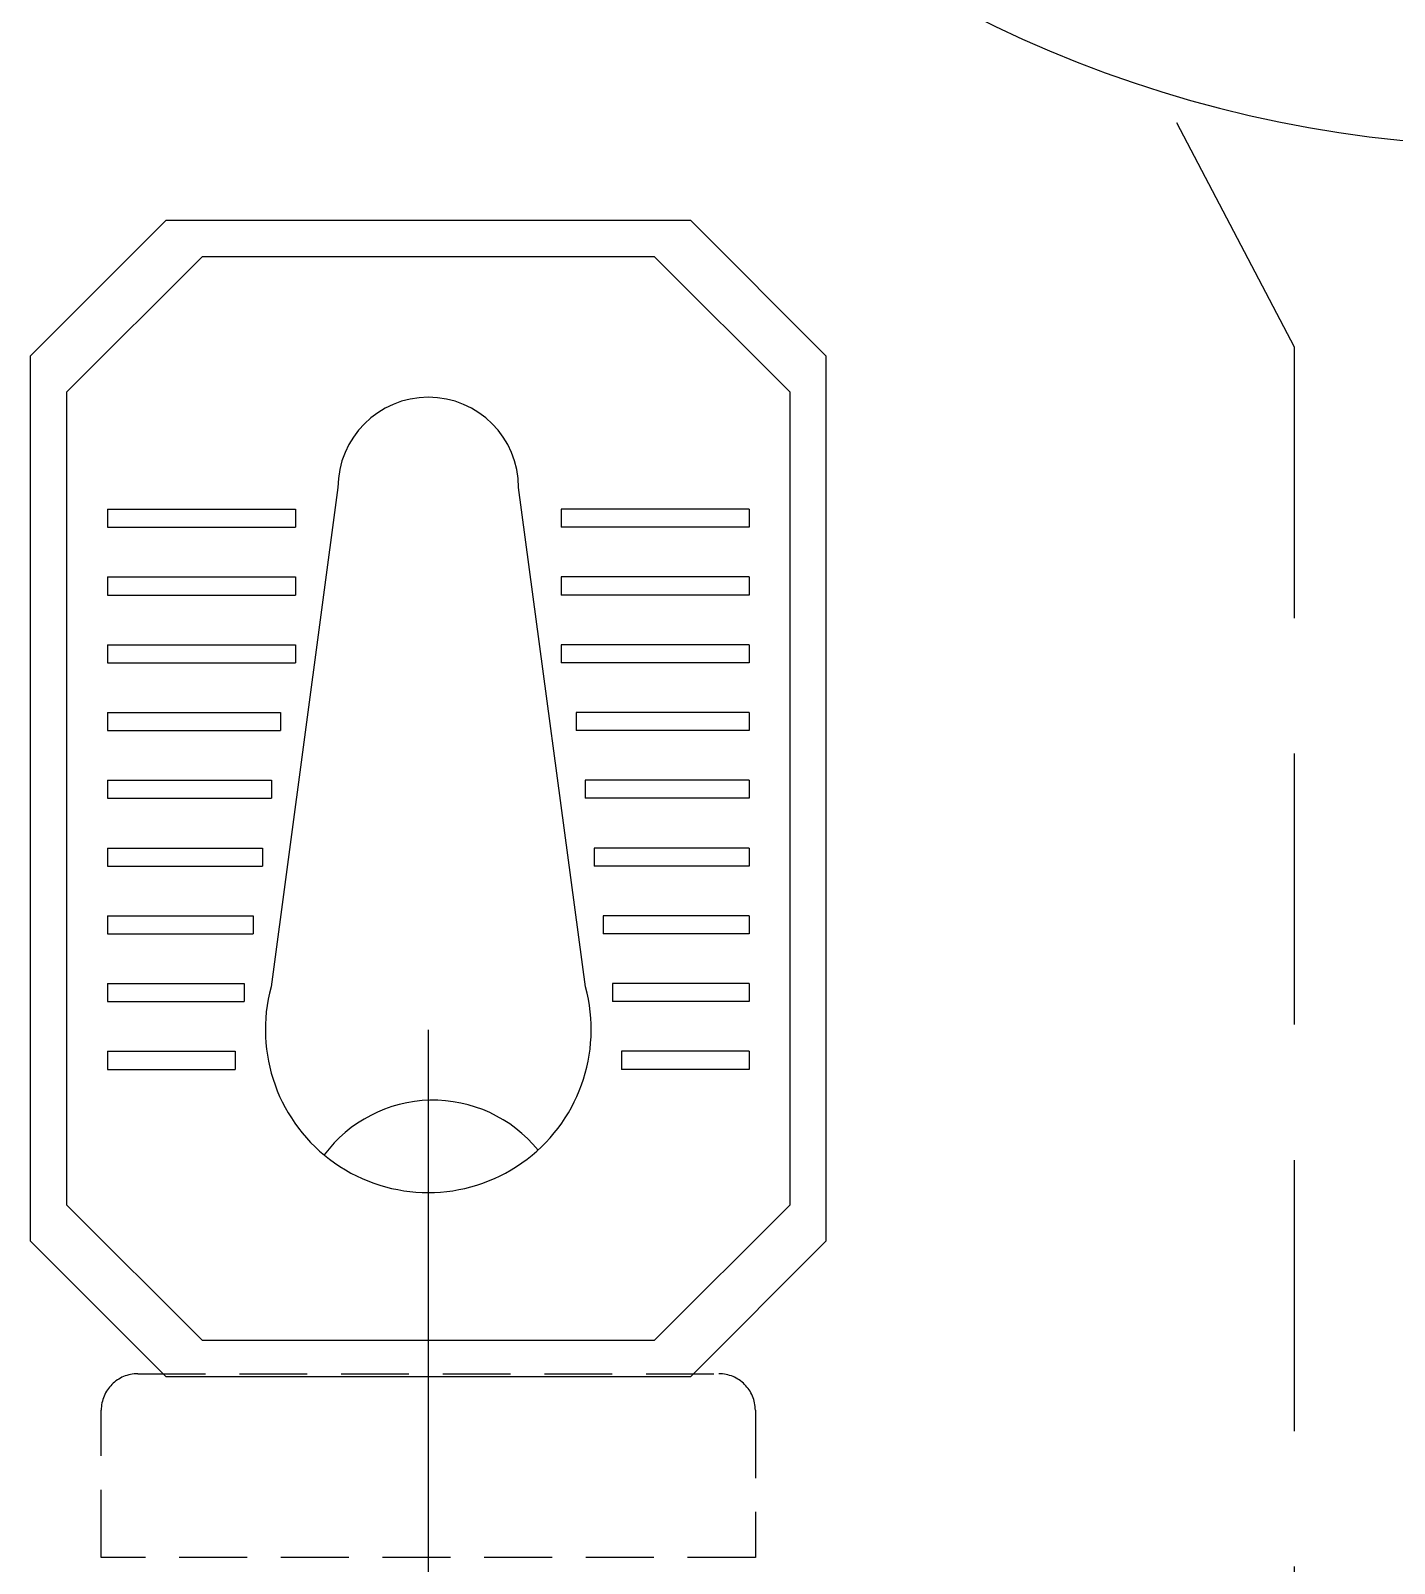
# Model space of a CAD drawing. Extents: x -437689 to -407696, y -55787 to -37037.
# Drawn here: x -424749.2 to -424372, y -41247.9 to -40823.7 of the extents above; entities that cross this region are included whole.
import ezdxf

# ---------------------------------------------------------------- set-up
doc = ezdxf.new("R2010")
doc.units = 0
doc.header["$LTSCALE"] = 150
doc.header["$MEASUREMENT"] = 0
doc.linetypes.add('DASHED', pattern=[0.75, 0.5, -0.25])
doc.linetypes.add('HIDDEN2', pattern=[0.1875, 0.125, -0.0625])
doc.layers.get('0').update_dxf_attribs({"linetype": 'CONTINUOUS'})
for name, color, linetype in [('DOOR', 31, 'CONTINUOUS'), ('DR', 6, 'CONTINUOUS'), ('TOILET', 9, 'CONTINUOUS'), ('WASTE', 3, 'DASHED')]:
    doc.layers.add(name, color=color, linetype=linetype)

msp = doc.modelspace()

# ---------------------------------------------------------------- linework, layer by layer
at = {"color": 9, "linetype": 'HIDDEN2'}
for p, q in [((-424719.56, -41195.38), (-424558.85, -41195.38)), ((-424729.68, -41246.23), (-424729.68, -41205.51)), ((-424548.73, -41205.51), (-424548.73, -41246.23)), ((-424548.73, -41246.23), (-424729.68, -41246.23))]:
    msp.add_line(p, q, dxfattribs=at)
for centre, start, end in [((-424719.56, -41205.51), 90, 180), ((-424558.85, -41205.51), 0, 90)]:
    msp.add_arc(centre, 10.12, start, end, dxfattribs=at)
at = {"layer": 'DOOR', "color": 8}
msp.add_arc((-424336.07, -40518.32), 337.5, 180.0226, 270.0226, dxfattribs=at)
at = {"layer": 'DR'}
msp.add_line((-424639.21, -41100.19), (-424639.21, -42602.32), dxfattribs=at)
at = {"layer": 'TOILET'}
for p, q in [((-424749.21, -40913.73), (-424711.71, -40876.23)), ((-424711.71, -40876.23), (-424566.71, -40876.23)), ((-424566.71, -40876.23), (-424529.21, -40913.73)), ((-424739.21, -40923.73), (-424701.71, -40886.23)), ((-424701.71, -40886.23), (-424576.71, -40886.23)), ((-424576.71, -40886.23), (-424539.21, -40923.73)), ((-424749.21, -41158.73), (-424749.21, -40913.73)), ((-424529.21, -40913.73), (-424529.21, -41158.73)), ((-424739.21, -41148.73), (-424739.21, -40923.73)), ((-424539.21, -40923.73), (-424539.21, -41148.73)), ((-424664.21, -40950.19), (-424682.69, -41088.35)), ((-424595.72, -41088.35), (-424614.21, -40950.19)), ((-424727.94, -40956.17), (-424675.97, -40956.17)), ((-424727.94, -40956.17), (-424727.94, -40961.17)), ((-424675.97, -40956.17), (-424675.97, -40961.17)), ((-424550.48, -40956.17), (-424602.44, -40956.17)), ((-424602.44, -40956.17), (-424602.44, -40961.17)), ((-424550.48, -40956.17), (-424550.48, -40961.17)), ((-424727.94, -40961.17), (-424675.97, -40961.17)), ((-424550.48, -40961.17), (-424602.44, -40961.17)), ((-424727.94, -40974.92), (-424727.94, -40979.92)), ((-424727.94, -40974.92), (-424675.97, -40974.92)), ((-424675.97, -40974.92), (-424675.97, -40979.92)), ((-424550.48, -40974.92), (-424602.44, -40974.92)), ((-424602.44, -40974.92), (-424602.44, -40979.92)), ((-424550.48, -40974.92), (-424550.48, -40979.92)), ((-424727.94, -40979.92), (-424675.97, -40979.92)), ((-424550.48, -40979.92), (-424602.44, -40979.92)), ((-424727.94, -40993.67), (-424727.94, -40998.67)), ((-424727.94, -40993.67), (-424675.97, -40993.67)), ((-424727.94, -40993.67), (-424727.94, -40998.67)), ((-424727.94, -40993.67), (-424675.97, -40993.67)), ((-424675.97, -40993.67), (-424675.97, -40998.67)), ((-424675.97, -40993.67), (-424675.97, -40998.67)), ((-424550.48, -40993.67), (-424602.44, -40993.67)), ((-424550.48, -40993.67), (-424602.44, -40993.67)), ((-424602.44, -40993.67), (-424602.44, -40998.67)), ((-424602.44, -40993.67), (-424602.44, -40998.67)), ((-424550.48, -40993.67), (-424550.48, -40998.67)), ((-424550.48, -40993.67), (-424550.48, -40998.67)), ((-424727.94, -40998.67), (-424675.97, -40998.67)), ((-424727.94, -40998.67), (-424675.97, -40998.67)), ((-424550.48, -40998.67), (-424602.44, -40998.67)), ((-424550.48, -40998.67), (-424602.44, -40998.67)), ((-424727.94, -41012.42), (-424727.94, -41017.42)), ((-424727.94, -41012.42), (-424680.1, -41012.42)), ((-424680.1, -41012.42), (-424680.1, -41017.42)), ((-424550.48, -41012.42), (-424598.31, -41012.42)), ((-424598.31, -41012.42), (-424598.31, -41017.42)), ((-424550.48, -41012.42), (-424550.48, -41017.42)), ((-424727.94, -41017.42), (-424680.1, -41017.42)), ((-424550.48, -41017.42), (-424598.31, -41017.42)), ((-424727.94, -41031.17), (-424727.94, -41036.17)), ((-424727.94, -41031.17), (-424727.94, -41036.17)), ((-424727.94, -41031.17), (-424682.6, -41031.17)), ((-424727.94, -41031.17), (-424682.6, -41031.17)), ((-424682.6, -41031.17), (-424682.6, -41036.17)), ((-424682.6, -41031.17), (-424682.6, -41036.17)), ((-424550.48, -41031.17), (-424595.81, -41031.17)), ((-424550.48, -41031.17), (-424595.81, -41031.17)), ((-424595.81, -41031.17), (-424595.81, -41036.17)), ((-424595.81, -41031.17), (-424595.81, -41036.17)), ((-424550.48, -41031.17), (-424550.48, -41036.17)), ((-424550.48, -41031.17), (-424550.48, -41036.17)), ((-424727.94, -41036.17), (-424682.6, -41036.17)), ((-424727.94, -41036.17), (-424682.6, -41036.17)), ((-424550.48, -41036.17), (-424595.81, -41036.17)), ((-424550.48, -41036.17), (-424595.81, -41036.17)), ((-424727.94, -41049.92), (-424727.94, -41054.92)), ((-424727.94, -41049.92), (-424685.11, -41049.92)), ((-424685.11, -41049.92), (-424685.11, -41054.92)), ((-424550.48, -41049.92), (-424593.3, -41049.92)), ((-424593.3, -41049.92), (-424593.3, -41054.92)), ((-424550.48, -41049.92), (-424550.48, -41054.92)), ((-424727.94, -41054.92), (-424685.11, -41054.92)), ((-424550.48, -41054.92), (-424593.3, -41054.92)), ((-424727.94, -41068.67), (-424727.94, -41073.67)), ((-424727.94, -41068.67), (-424727.94, -41073.67)), ((-424727.94, -41068.67), (-424687.62, -41068.67)), ((-424727.94, -41068.67), (-424687.62, -41068.67)), ((-424687.62, -41068.67), (-424687.62, -41073.67)), ((-424687.62, -41068.67), (-424687.62, -41073.67)), ((-424590.79, -41068.67), (-424590.79, -41073.67)), ((-424590.79, -41068.67), (-424590.79, -41073.67)), ((-424550.48, -41068.67), (-424590.79, -41068.67)), ((-424550.48, -41068.67), (-424590.79, -41068.67)), ((-424550.48, -41068.67), (-424550.48, -41073.67)), ((-424550.48, -41068.67), (-424550.48, -41073.67)), ((-424727.94, -41073.67), (-424687.62, -41073.67)), ((-424727.94, -41073.67), (-424687.62, -41073.67)), ((-424550.48, -41073.67), (-424590.79, -41073.67)), ((-424550.48, -41073.67), (-424590.79, -41073.67)), ((-424727.94, -41087.42), (-424727.94, -41092.42)), ((-424727.94, -41087.42), (-424690.13, -41087.42)), ((-424690.13, -41087.42), (-424690.13, -41092.42)), ((-424588.28, -41087.42), (-424588.28, -41092.42)), ((-424550.48, -41087.42), (-424588.28, -41087.42)), ((-424550.48, -41087.42), (-424550.48, -41092.42)), ((-424727.94, -41092.42), (-424690.13, -41092.42)), ((-424550.48, -41092.42), (-424588.28, -41092.42)), ((-424727.94, -41106.17), (-424692.64, -41106.17)), ((-424727.94, -41106.17), (-424692.64, -41106.17)), ((-424727.94, -41106.17), (-424727.94, -41111.17)), ((-424727.94, -41106.17), (-424727.94, -41111.17)), ((-424692.64, -41106.17), (-424692.64, -41111.17)), ((-424692.64, -41106.17), (-424692.64, -41111.17)), ((-424550.48, -41106.17), (-424585.77, -41106.17)), ((-424550.48, -41106.17), (-424585.77, -41106.17)), ((-424585.77, -41106.17), (-424585.77, -41111.17)), ((-424585.77, -41106.17), (-424585.77, -41111.17)), ((-424550.48, -41106.17), (-424550.48, -41111.17)), ((-424550.48, -41106.17), (-424550.48, -41111.17)), ((-424727.94, -41111.17), (-424692.64, -41111.17)), ((-424727.94, -41111.17), (-424692.64, -41111.17)), ((-424550.48, -41111.17), (-424585.77, -41111.17)), ((-424550.48, -41111.17), (-424585.77, -41111.17)), ((-424701.71, -41186.23), (-424739.21, -41148.73)), ((-424539.21, -41148.73), (-424576.71, -41186.23)), ((-424711.71, -41196.23), (-424749.21, -41158.73)), ((-424529.21, -41158.73), (-424566.71, -41196.23)), ((-424576.71, -41186.23), (-424701.71, -41186.23)), ((-424566.71, -41196.23), (-424711.71, -41196.23))]:
    msp.add_line(p, q, dxfattribs=at)
for centre, radius, start, end in [((-424639.21, -40950.19), 25, 0, 180), ((-424639.21, -41100.19), 45.07, 164.7619, 15.2381), ((-424637.9, -41157.22), 37.51, 39.2263, 143.3943)]:
    msp.add_arc(centre, radius, start, end, dxfattribs=at)
at = {"layer": 'WASTE'}
for p, q in [((-424693.36, -40350.97), (-424399.63, -40911.28)), ((-424399.63, -40911.28), (-424399.63, -42117.28))]:
    msp.add_line(p, q, dxfattribs=at)

doc.saveas('drawing.dxf')
